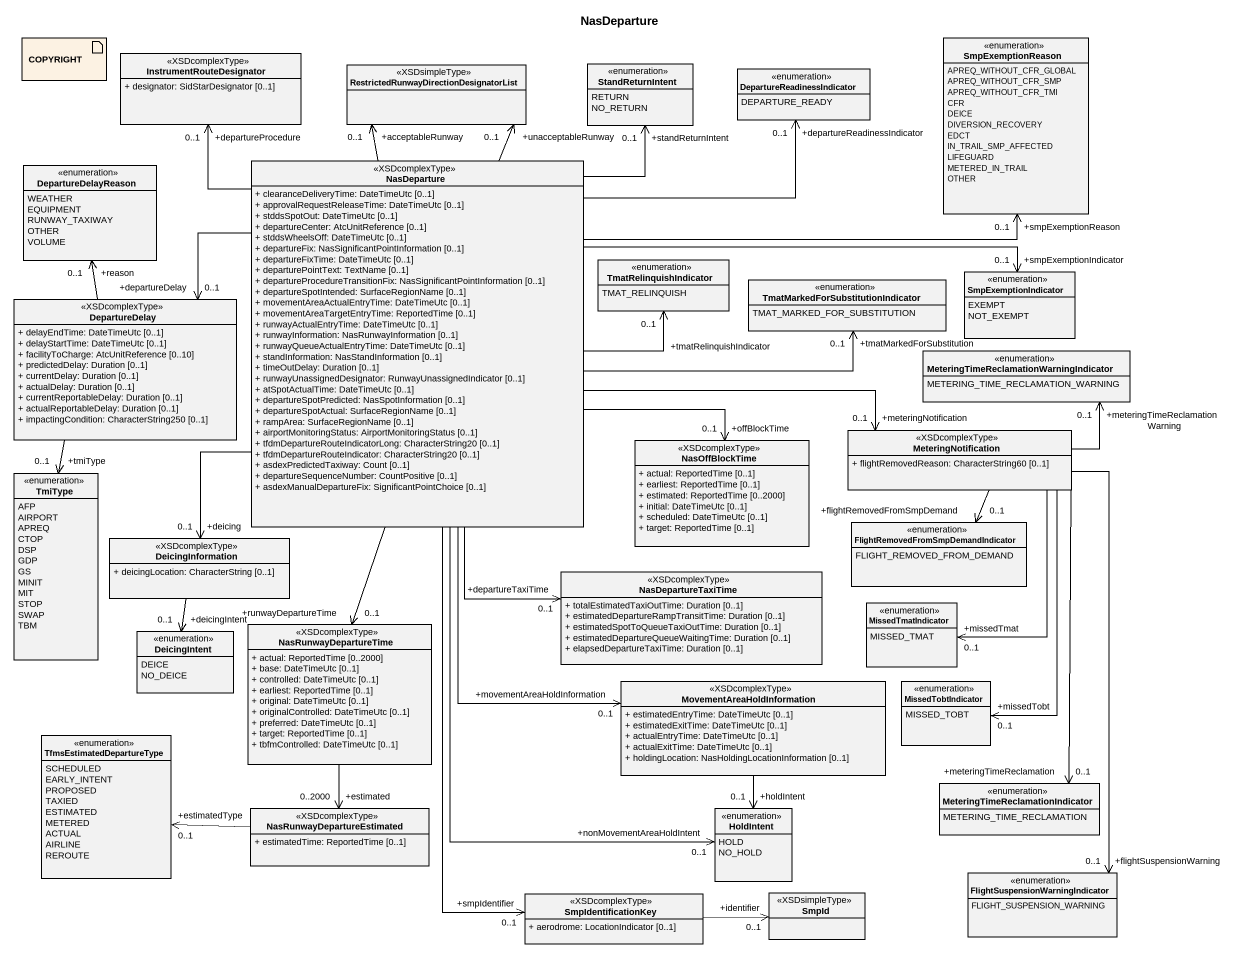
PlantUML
@startuml
title NasDeparture
allowmixing
hide circle
hide empty members
skinparam classAttributeIconSize 0
artifact COPYRIGHT #FCF2E3
enum SmpExemptionReason {
  APREQ_WITHOUT_CFR_GLOBAL
  APREQ_WITHOUT_CFR_SMP
  APREQ_WITHOUT_CFR_TMI
  CFR
  DEICE
  DIVERSION_RECOVERY
  EDCT
  IN_TRAIL_SMP_AFFECTED
  LIFEGUARD
  METERED_IN_TRAIL
  OTHER
}
class InstrumentRouteDesignator <<XSDcomplexType>> {
  + designator: SidStarDesignator [0..1]
}
class "RestrictedRunwayDirectionDesignatorList" as RestrictedRunwayDirectionDes <<XSDsimpleType>>
enum StandReturnIntent {
  RETURN
  NO_RETURN
}
enum DepartureReadinessIndicator {
  DEPARTURE_READY
}
enum DepartureDelayReason {
  WEATHER
  EQUIPMENT
  RUNWAY_TAXIWAY
  OTHER
  VOLUME
}
class NasDeparture <<XSDcomplexType>> {
  + clearanceDeliveryTime: DateTimeUtc [0..1]
  + approvalRequestReleaseTime: DateTimeUtc [0..1]
  + stddsSpotOut: DateTimeUtc [0..1]
  + departureCenter: AtcUnitReference [0..1]
  + stddsWheelsOff: DateTimeUtc [0..1]
  + departureFix: NasSignificantPointInformation [0..1]
  + departureFixTime: DateTimeUtc [0..1]
  + departurePointText: TextName [0..1]
  + departureProcedureTransitionFix: NasSignificantPointInformation [0..1]
  + departureSpotIntended: SurfaceRegionName [0..1]
  + movementAreaActualEntryTime: DateTimeUtc [0..1]
  + movementAreaTargetEntryTime: ReportedTime [0..1]
  + runwayActualEntryTime: DateTimeUtc [0..1]
  + runwayInformation: NasRunwayInformation [0..1]
  + runwayQueueActualEntryTime: DateTimeUtc [0..1]
  + standInformation: NasStandInformation [0..1]
  + timeOutDelay: Duration [0..1]
  + runwayUnassignedDesignator: RunwayUnassignedIndicator [0..1]
  + atSpotActualTime: DateTimeUtc [0..1]
  + departureSpotPredicted: NasSpotInformation [0..1]
  + departureSpotActual: SurfaceRegionName [0..1]
  + rampArea: SurfaceRegionName [0..1]
  + airportMonitoringStatus: AirportMonitoringStatus [0..1]
  + tfdmDepartureRouteIndicatorLong: CharacterString20 [0..1]
  + tfdmDepartureRouteIndicator: CharacterString20 [0..1]
  + asdexPredictedTaxiway: Count [0..1]
  + departureSequenceNumber: CountPositive [0..1]
  + asdexManualDepartureFix: SignificantPointChoice [0..1]
}
enum TmatRelinquishIndicator {
  TMAT_RELINQUISH
}
enum "TmatMarkedForSubstitutionIndicator" as TmatMarkedForSubstitutionInd {
  TMAT_MARKED_FOR_SUBSTITUTION
}
enum SmpExemptionIndicator {
  EXEMPT
  NOT_EXEMPT
}
class DepartureDelay <<XSDcomplexType>> {
  + delayEndTime: DateTimeUtc [0..1]
  + delayStartTime: DateTimeUtc [0..1]
  + facilityToCharge: AtcUnitReference [0..10]
  + predictedDelay: Duration [0..1]
  + currentDelay: Duration [0..1]
  + actualDelay: Duration [0..1]
  + currentReportableDelay: Duration [0..1]
  + actualReportableDelay: Duration [0..1]
  + impactingCondition: CharacterString250 [0..1]
}
enum "MeteringTimeReclamationWarningIndicator" as MeteringTimeReclamationWarni {
  METERING_TIME_RECLAMATION_WARNING
}
class MeteringNotification <<XSDcomplexType>> {
  + flightRemovedReason: CharacterString60 [0..1]
}
enum TmiType {
  AFP
  AIRPORT
  APREQ
  CTOP
  DSP
  GDP
  GS
  MINIT
  MIT
  STOP
  SWAP
  TBM
}
class NasOffBlockTime <<XSDcomplexType>> {
  + actual: ReportedTime [0..1]
  + earliest: ReportedTime [0..1]
  + estimated: ReportedTime [0..2000]
  + initial: DateTimeUtc [0..1]
  + scheduled: DateTimeUtc [0..1]
  + target: ReportedTime [0..1]
}
class DeicingInformation <<XSDcomplexType>> {
  + deicingLocation: CharacterString [0..1]
}
enum "FlightRemovedFromSmpDemandIndicator" as FlightRemovedFromSmpDemandIn {
  FLIGHT_REMOVED_FROM_DEMAND
}
class NasDepartureTaxiTime <<XSDcomplexType>> {
  + totalEstimatedTaxiOutTime: Duration [0..1]
  + estimatedDepartureRampTransitTime: Duration [0..1]
  + estimatedSpotToQueueTaxiOutTime: Duration [0..1]
  + estimatedDepartureQueueWaitingTime: Duration [0..1]
  + elapsedDepartureTaxiTime: Duration [0..1]
}
class NasRunwayDepartureTime <<XSDcomplexType>> {
  + actual: ReportedTime [0..2000]
  + base: DateTimeUtc [0..1]
  + controlled: DateTimeUtc [0..1]
  + earliest: ReportedTime [0..1]
  + original: DateTimeUtc [0..1]
  + originalControlled: DateTimeUtc [0..1]
  + preferred: DateTimeUtc [0..1]
  + target: ReportedTime [0..1]
  + tbfmControlled: DateTimeUtc [0..1]
}
enum MissedTmatIndicator {
  MISSED_TMAT
}
enum DeicingIntent {
  DEICE
  NO_DEICE
}
class MovementAreaHoldInformation <<XSDcomplexType>> {
  + estimatedEntryTime: DateTimeUtc [0..1]
  + estimatedExitTime: DateTimeUtc [0..1]
  + actualEntryTime: DateTimeUtc [0..1]
  + actualExitTime: DateTimeUtc [0..1]
  + holdingLocation: NasHoldingLocationInformation [0..1]
}
enum MissedTobtIndicator {
  MISSED_TOBT
}
enum TfmsEstimatedDepartureType {
  SCHEDULED
  EARLY_INTENT
  PROPOSED
  TAXIED
  ESTIMATED
  METERED
  ACTUAL
  AIRLINE
  REROUTE
}
enum "MeteringTimeReclamationIndicator" as MeteringTimeReclamationIndic {
  METERING_TIME_RECLAMATION
}
class NasRunwayDepartureEstimated <<XSDcomplexType>> {
  + estimatedTime: ReportedTime [0..1]
}
enum HoldIntent {
  HOLD
  NO_HOLD
}
class SmpIdentificationKey <<XSDcomplexType>> {
  + aerodrome: LocationIndicator [0..1]
}
class SmpId <<XSDsimpleType>>
enum "FlightSuspensionWarningIndicator" as FlightSuspensionWarningIndic {
  FLIGHT_SUSPENSION_WARNING
}
NasDeparture -right-> "+smpExemptionReason\n0..1" SmpExemptionReason
NasDeparture -up-> "+departureProcedure\n0..1" InstrumentRouteDesignator
NasDeparture -up-> "+unacceptableRunway\n0..1" RestrictedRunwayDirectionDes
NasDeparture -up-> "+acceptableRunway\n0..1" RestrictedRunwayDirectionDes
NasDeparture -up-> "+standReturnIntent\n0..1" StandReturnIntent
NasDeparture -up-> "+departureReadinessIndicator\n0..1" DepartureReadinessIndicator
NasDeparture -right-> "+tmatRelinquishIndicator\n0..1" TmatRelinquishIndicator
NasDeparture -right-> "+tmatMarkedForSubstitution\n0..1" TmatMarkedForSubstitutionInd
NasDeparture -right-> "+smpExemptionIndicator\n0..1" SmpExemptionIndicator
NasDeparture -left-> "+departureDelay\n0..1" DepartureDelay
NasDeparture -right-> "+meteringNotification\n0..1" MeteringNotification
NasDeparture -right-> "+offBlockTime\n0..1" NasOffBlockTime
NasDeparture --> "+deicing\n0..1" DeicingInformation
NasDeparture --> "+departureTaxiTime\n0..1" NasDepartureTaxiTime
NasDeparture --> "+runwayDepartureTime\n0..1" NasRunwayDepartureTime
NasDeparture --> "+movementAreaHoldInformation\n0..1" MovementAreaHoldInformation
NasDeparture --> "+nonMovementAreaHoldIntent\n0..1" HoldIntent
NasDeparture --> "+smpIdentifier\n0..1" SmpIdentificationKey
DepartureDelay -up-> "+reason\n0..1" DepartureDelayReason
DepartureDelay --> "+tmiType\n0..1" TmiType
MeteringNotification -up-> "+meteringTimeReclamationWarning\n0..1" MeteringTimeReclamationWarni
MeteringNotification --> "+flightRemovedFromSmpDemand\n0..1" FlightRemovedFromSmpDemandIn
MeteringNotification --> "+missedTmat\n0..1" MissedTmatIndicator
MeteringNotification --> "+missedTobt\n0..1" MissedTobtIndicator
MeteringNotification --> "+meteringTimeReclamation\n0..1" MeteringTimeReclamationIndic
MeteringNotification --> "+flightSuspensionWarning\n0..1" FlightSuspensionWarningIndic
DeicingInformation --> "+deicingIntent\n0..1" DeicingIntent
NasRunwayDepartureTime --> "+estimated\n0..2000" NasRunwayDepartureEstimated
MovementAreaHoldInformation --> "+holdIntent\n0..1" HoldIntent
NasRunwayDepartureEstimated -left-> "+estimatedType\n0..1" TfmsEstimatedDepartureType
SmpIdentificationKey -right-> "+identifier\n0..1" SmpId
@enduml
